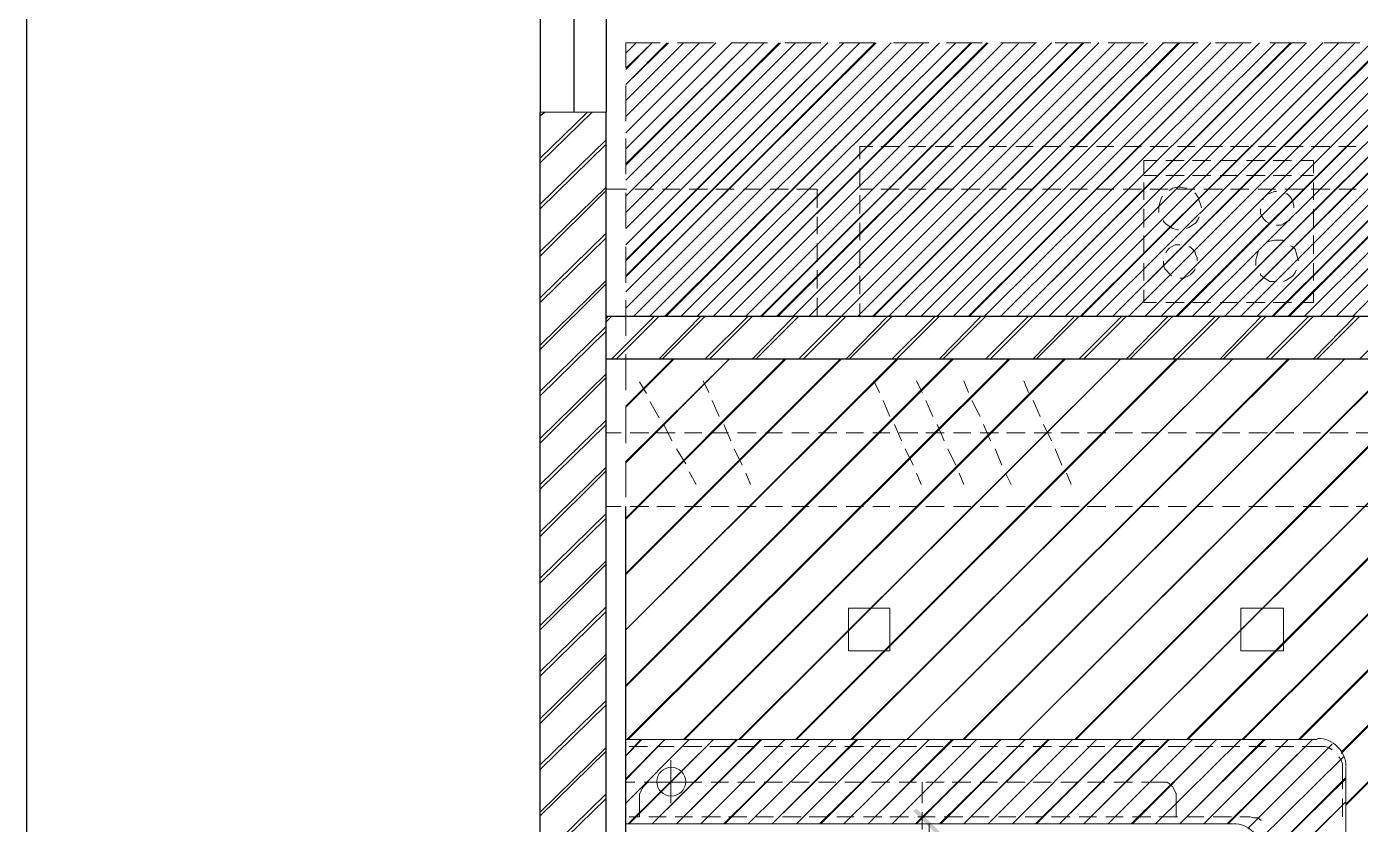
# Model space of a CAD drawing. Header units: millimetres. Extents: x 68955 to 118645, y -193284 to 16474.
# Drawn here: x 78232 to 82954, y -122142 to -119316 of the extents above; entities that cross this region are included whole.
import ezdxf

# ---------------------------------------------------------------- set-up
doc = ezdxf.new("R2010")
doc.units = ezdxf.units.MM
for name, color, linetype, true_color in [('PDF7_0', 7, 'Continuous', 0x535353), ('PDF7_celling', 7, 'Continuous', 0x00cc70), ('PDF7_coloum', 7, 'Continuous', 0x767676), ('PDF7_dotted line', 7, 'Continuous', 0x535353), ('PDF7_furniture', 7, 'Continuous', 0xab5246), ('PDF7_light', 7, 'Continuous', 0xff8e53), ('PDF7_plan', 7, 'Continuous', 0x989898), ('PDF7_window', 7, 'Continuous', 0x535353)]:
    doc.layers.add(name, color=color, linetype=linetype, true_color=true_color)

msp = doc.modelspace()

# ---------------------------------------------------------------- hatches: boundary and pattern name
at = {"layer": 'PDF7_0', "transparency": 33554559}
msp.add_hatch(color=256, dxfattribs=at).paths.add_polyline_path([(81472.705, -122197.265), (81480.877, -122185.006), (81382.807, -122086.936), (81370.548, -122095.109)])

# ---------------------------------------------------------------- linework, layer by layer
at = {"layer": 'PDF7_0', "color": 7, "lineweight": 25}
msp.add_lwpolyline([(78232.3, -111605.675), (97000.499, -111605.675), (97000.499, -128432.9), (78232.3, -128432.9)], close=True, dxfattribs=at)
at = {"layer": 'PDF7_celling', "color": 132, "lineweight": 13, "true_color": 0x32c7d3}
for points in [[(80389.846, -119373.658), (80353.069, -119410.435)], [(80557.382, -119373.658), (80353.069, -119577.972)], [(80614.59, -119373.658), (80353.069, -119635.179)], [(80671.798, -119373.658), (80353.069, -119692.387)], [(80729.005, -119373.658), (80353.069, -119749.595)], [(80843.421, -119373.658), (80353.069, -119859.924)], [(80953.75, -119373.658), (80353.069, -119974.339)], [(81010.957, -119373.658), (80353.069, -120031.547)], [(81068.165, -119373.658), (80353.069, -120088.754)], [(81292.909, -119373.658), (80353.069, -120313.499)], [(81350.117, -119373.658), (80381.673, -120342.102)], [(81407.325, -119373.658), (80438.881, -120342.102)], [(81521.74, -119373.658), (80549.21, -120342.102)], [(81689.277, -119373.658), (80720.833, -120342.102)], [(81746.484, -119373.658), (80778.041, -120342.102)], [(81918.107, -119373.658), (80945.577, -120342.102)], [(82028.437, -119373.658), (81059.993, -120342.102)], [(82085.644, -119373.658), (81117.2, -120342.102)], [(82142.852, -119373.658), (81174.408, -120342.102)], [(82257.267, -119373.658), (81284.737, -120342.102)], [(82367.596, -119373.658), (81399.152, -120342.102)], [(82424.804, -119373.658), (81456.36, -120342.102)], [(82482.012, -119373.658), (81513.568, -120342.102)], [(82596.427, -119373.658), (81623.897, -120342.102)], [(82653.635, -119373.658), (81681.104, -120342.102)], [(82763.964, -119373.658), (81795.52, -120342.102)], [(82821.171, -119373.658), (81852.727, -120342.102)], [(82878.379, -119373.658), (81909.935, -120342.102)], [(82992.794, -119373.658), (82020.264, -120342.102)], [(83103.123, -119373.658), (82134.679, -120342.102)], [(83160.331, -119373.658), (82191.887, -120342.102)], [(83217.539, -119373.658), (82249.095, -120342.102)], [(83331.954, -119373.658), (82359.424, -120342.102)], [(83499.491, -119373.658), (82531.047, -120342.102)], [(83556.698, -119373.658), (82588.254, -120342.102)], [(83728.321, -119373.658), (82755.791, -120342.102)], [(83838.65, -119373.658), (82870.206, -120342.102)], [(83895.858, -119373.658), (82927.414, -120342.102)]]:
    msp.add_lwpolyline(points, close=True, dxfattribs=at)
for points in [[(80353.069, -119463.556), (80447.053, -119373.658), (80353.069, -119467.642)], [(80504.261, -119373.658), (80353.069, -119520.764), (80500.175, -119373.658)], [(80353.069, -119802.716), (80786.213, -119373.658), (80353.069, -119806.802)], [(80900.628, -119373.658), (80353.069, -119917.131), (80896.542, -119373.658)], [(80353.069, -120141.876), (81125.373, -119373.658), (80353.069, -120145.962)], [(80353.069, -120199.083), (81182.58, -119373.658), (80353.069, -120203.17)], [(81239.788, -119373.658), (80353.069, -120256.291), (81235.702, -119373.658)], [(80492.002, -120342.102), (81464.532, -119373.658), (80496.088, -120342.102)], [(81578.948, -119373.658), (80606.418, -120342.102), (81574.862, -119373.658)], [(81636.155, -119373.658), (80663.625, -120342.102), (81632.069, -119373.658)], [(80831.162, -120342.102), (81803.692, -119373.658), (80835.248, -120342.102)], [(80888.37, -120342.102), (81860.9, -119373.658), (80892.456, -120342.102)], [(81975.315, -119373.658), (81002.785, -120342.102), (81971.229, -119373.658)], [(81227.529, -120342.102), (82200.06, -119373.658), (81231.616, -120342.102)], [(82314.475, -119373.658), (81341.945, -120342.102), (82310.389, -119373.658)], [(81566.689, -120342.102), (82539.219, -119373.658), (81570.775, -120342.102)], [(82710.842, -119373.658), (81738.312, -120342.102), (82706.756, -119373.658)], [(81963.056, -120342.102), (82935.587, -119373.658), (81967.143, -120342.102)], [(83050.002, -119373.658), (82077.472, -120342.102), (83045.916, -119373.658)], [(82302.216, -120342.102), (83274.746, -119373.658), (82306.302, -120342.102)], [(83389.162, -119373.658), (82416.631, -120342.102), (83385.075, -119373.658)], [(83446.369, -119373.658), (82473.839, -120342.102), (83442.283, -119373.658)], [(82641.376, -120342.102), (83613.906, -119373.658), (82645.462, -120342.102)], [(82698.583, -120342.102), (83671.114, -119373.658), (82702.67, -120342.102)], [(83785.529, -119373.658), (82812.999, -120342.102), (83781.443, -119373.658)]]:
    msp.add_lwpolyline(points, dxfattribs=at)
at = {"layer": 'PDF7_celling', "lineweight": 13}
for points in [[(80353.069, -120660.831), (80520.606, -120493.294)], [(80353.069, -120856.971), (80720.833, -120493.294), (80353.069, -120861.058)], [(80353.069, -121057.198), (80916.973, -120493.294)], [(80353.069, -121253.339), (81113.114, -120493.294)], [(81317.427, -120493.294), (80353.069, -121453.566), (81313.341, -120493.294)], [(80353.069, -121649.706), (81509.481, -120493.294)], [(80353.069, -120664.917), (80524.692, -120493.294)], [(80353.069, -121061.285), (80921.06, -120493.294)], [(80353.069, -121257.425), (81117.2, -120493.294)], [(80353.069, -121653.792), (81513.568, -120493.294)], [(80357.156, -121841.76), (81709.708, -120493.294)], [(80361.242, -121841.76), (81713.794, -120493.294)], [(80557.382, -121841.76), (81905.849, -120493.294)], [(80561.469, -121841.76), (81909.935, -120493.294)], [(80753.523, -121841.76), (82106.076, -120493.294), (80757.609, -121841.76)], [(80953.75, -121841.76), (82302.216, -120493.294)], [(80957.836, -121841.76), (82306.302, -120493.294)], [(81149.89, -121841.76), (82502.443, -120493.294), (81153.977, -121841.76)], [(82702.67, -120493.294), (81350.117, -121841.76), (82698.583, -120493.294)], [(81546.258, -121841.76), (82898.81, -120493.294), (81550.344, -121841.76)], [(83099.037, -120493.294), (81746.484, -121841.76), (83094.951, -120493.294)], [(81942.625, -121841.76), (83291.091, -120493.294)], [(81946.711, -121841.76), (83295.178, -120493.294)], [(83495.404, -120493.294), (82142.852, -121841.76), (83491.318, -120493.294)], [(82338.992, -121841.76), (83687.459, -120493.294)], [(82343.079, -121841.76), (83691.545, -120493.294)], [(82535.133, -121841.76), (83887.686, -120493.294)], [(82539.219, -121841.76), (83891.772, -120493.294)], [(82735.36, -121841.76), (84083.826, -120493.294)], [(82739.446, -121841.76), (84087.912, -120493.294)], [(82886.551, -121886.709), (84284.053, -120493.294), (82886.551, -121890.796)], [(82902.897, -122070.591), (84480.194, -120493.294)], [(82902.897, -122074.677), (84484.28, -120493.294), (85383.257, -120493.294)], [(80353.069, -121841.76), (82800.74, -121841.76)], [(82902.897, -123839.942), (82902.897, -121939.831)], [(80353.069, -122140.058), (82502.443, -122140.058)]]:
    msp.add_lwpolyline(points, dxfattribs=at)
at = {"layer": 'PDF7_celling', "color": 61, "lineweight": 13, "true_color": 0xd3e47f}
for points in [[(80410.277, -121841.76), (80353.069, -121898.968), (80406.191, -121841.76)], [(80353.069, -121980.693), (80492.002, -121841.76), (80353.069, -121984.78)], [(80361.242, -122140.058), (80663.625, -121841.76), (80365.328, -122140.058)], [(80749.437, -121841.76), (80447.053, -122140.058), (80745.35, -121841.76)], [(80835.248, -121841.76), (80532.865, -122140.058), (80831.162, -121841.76)], [(80700.402, -122140.058), (81002.785, -121841.76), (80704.488, -122140.058)], [(81174.408, -121841.76), (80872.025, -122140.058), (81170.322, -121841.76)], [(81039.561, -122140.058), (81341.945, -121841.76), (81043.648, -122140.058)], [(81513.568, -121841.76), (81211.184, -122140.058), (81509.481, -121841.76)], [(81378.721, -122140.058), (81681.104, -121841.76), (81382.807, -122140.058)], [(81464.532, -122140.058), (81766.916, -121841.76), (81468.619, -122140.058)], [(81852.727, -121841.76), (81550.344, -122140.058), (81848.641, -121841.76)], [(81803.692, -122140.058), (82106.076, -121841.76), (81807.778, -122140.058)], [(82191.887, -121841.76), (81889.504, -122140.058), (82187.801, -121841.76)], [(82277.699, -121841.76), (81975.315, -122140.058), (82273.612, -121841.76)], [(82142.852, -122140.058), (82445.235, -121841.76), (82146.938, -122140.058)], [(82616.858, -121841.76), (82314.475, -122140.058), (82612.772, -121841.76)], [(82482.012, -122140.058), (82784.395, -121841.76), (82486.098, -122140.058)], [(82902.897, -121980.693), (82600.513, -122278.99), (82902.897, -121976.607)], [(82600.513, -122360.716), (82902.897, -122062.419), (82600.513, -122364.802)]]:
    msp.add_lwpolyline(points, dxfattribs=at)
for points in [[(80577.814, -121841.76), (80353.069, -122066.505)], [(80916.973, -121841.76), (80618.676, -122140.058)], [(81088.596, -121841.76), (80786.213, -122140.058)], [(81256.133, -121841.76), (80957.836, -122140.058)], [(81427.756, -121841.76), (81125.373, -122140.058)], [(81595.293, -121841.76), (81296.996, -122140.058)], [(81934.453, -121841.76), (81636.155, -122140.058)], [(82020.264, -121841.76), (81721.967, -122140.058)], [(82359.424, -121841.76), (82061.127, -122140.058)], [(82531.047, -121841.76), (82228.663, -122140.058)], [(82698.583, -121841.76), (82400.286, -122140.058)], [(82853.861, -121858.106), (82555.564, -122156.403)], [(82894.724, -121903.054), (82592.341, -122201.351)]]:
    msp.add_lwpolyline(points, close=True, dxfattribs=at)
at = {"layer": 'PDF7_celling', "lineweight": 13}
for centre in [(82802.783, -121937.787), (82504.486, -122240.171)]:
    msp.add_arc(centre, 100.113, 359.999899, 90.000101, dxfattribs=at)
at = {"layer": 'PDF7_coloum', "lineweight": 25}
for points in [[(80050.686, -119782.285), (80218.223, -119618.834)], [(80050.686, -119631.093), (80067.031, -119618.834)], [(80050.686, -119798.63), (80234.568, -119618.834)], [(80050.686, -119945.735), (80283.603, -119716.904)], [(80050.686, -119962.08), (80283.603, -119733.249)], [(80050.686, -120113.272), (80283.603, -119884.441)], [(80050.686, -120129.617), (80283.603, -119896.7)], [(80050.686, -120276.722), (80283.603, -120047.892)], [(80050.686, -120293.067), (80283.603, -120064.237)], [(80050.686, -120444.259), (80283.603, -120215.428)], [(80050.686, -120460.604), (80283.603, -120227.687)], [(80283.603, -120350.275), (80291.775, -120342.102)], [(80283.603, -120362.534), (80304.034, -120342.102)], [(80304.034, -120493.294), (80455.226, -120342.102)], [(80320.379, -120493.294), (80471.571, -120342.102)], [(80471.571, -120493.294), (80618.676, -120342.102)], [(80483.83, -120493.294), (80635.021, -120342.102)], [(80635.021, -120493.294), (80786.213, -120342.102)], [(80651.366, -120493.294), (80802.558, -120342.102)], [(80802.558, -120493.294), (80949.663, -120342.102)], [(80814.817, -120493.294), (80966.009, -120342.102)], [(80966.009, -120493.294), (81117.2, -120342.102)], [(80982.354, -120493.294), (81133.545, -120342.102)], [(81133.545, -120493.294), (81280.651, -120342.102)], [(81145.804, -120493.294), (81296.996, -120342.102)], [(81296.996, -120493.294), (81448.187, -120342.102)], [(81313.341, -120493.294), (81464.532, -120342.102)], [(81464.532, -120493.294), (81611.638, -120342.102)], [(81476.791, -120493.294), (81627.983, -120342.102)], [(81627.983, -120493.294), (81779.175, -120342.102)], [(81644.328, -120493.294), (81795.52, -120342.102)], [(81795.52, -120493.294), (81942.625, -120342.102)], [(81807.778, -120493.294), (81958.97, -120342.102)], [(81958.97, -120493.294), (82110.162, -120342.102)], [(81975.315, -120493.294), (82126.507, -120342.102)], [(82126.507, -120493.294), (82273.612, -120342.102)], [(82138.766, -120493.294), (82289.957, -120342.102)], [(82289.957, -120493.294), (82441.149, -120342.102)], [(82306.302, -120493.294), (82457.494, -120342.102)], [(82457.494, -120493.294), (82604.599, -120342.102)], [(82469.753, -120493.294), (82620.944, -120342.102)], [(82620.944, -120493.294), (82772.136, -120342.102)], [(82637.29, -120493.294), (82788.481, -120342.102)], [(82788.481, -120493.294), (82935.587, -120342.102)], [(82800.74, -120493.294), (82951.932, -120342.102)], [(82951.932, -120493.294), (83103.123, -120342.102)], [(80050.686, -120607.709), (80283.603, -120378.879)], [(80050.686, -120624.055), (80283.603, -120395.224)], [(80050.686, -120775.246), (80283.603, -120546.416)], [(80050.686, -120791.591), (80283.603, -120558.674)], [(80050.686, -120938.697), (80283.603, -120709.866)], [(80050.686, -120955.042), (80283.603, -120726.211)], [(80050.686, -121106.233), (80283.603, -120877.403)], [(80050.686, -121122.578), (80283.603, -120889.662)], [(80050.686, -121269.684), (80283.603, -121040.853)], [(80050.686, -121286.029), (80283.603, -121057.198)], [(80050.686, -121437.221), (80283.603, -121208.39)], [(80050.686, -121453.566), (80283.603, -121220.649)], [(80050.686, -121600.671), (80283.603, -121371.84)], [(80050.686, -121617.016), (80283.603, -121388.185)], [(80050.686, -121768.208), (80283.603, -121539.377)], [(80050.686, -121784.553), (80283.603, -121551.636)], [(80050.686, -121931.658), (80283.603, -121702.828)], [(80050.686, -121948.003), (80283.603, -121719.173)], [(80050.686, -122099.195), (80283.603, -121870.364)], [(80050.686, -122111.454), (80283.603, -121882.623)], [(80050.686, -122262.645), (80283.603, -122033.815)], [(80050.686, -122278.99), (80283.603, -122050.16)]]:
    msp.add_lwpolyline(points, dxfattribs=at)
at = {"layer": 'PDF7_dotted line', "lineweight": 20}
for points in [[(80475.657, -119373.658), (80353.069, -119373.658), (80353.069, -119459.47)], [(80663.625, -119373.658), (80536.951, -119373.658)], [(80855.679, -119373.658), (80729.005, -119373.658)], [(81043.648, -119373.658), (80916.973, -119373.658)], [(81235.702, -119373.658), (81109.028, -119373.658)], [(81427.756, -119373.658), (81301.082, -119373.658)], [(81615.724, -119373.658), (81489.05, -119373.658)], [(81807.778, -119373.658), (81681.104, -119373.658)], [(81999.833, -119373.658), (81873.159, -119373.658)], [(82187.801, -119373.658), (82061.127, -119373.658)], [(82379.855, -119373.658), (82253.181, -119373.658)], [(82567.823, -119373.658), (82441.149, -119373.658)], [(82759.877, -119373.658), (82633.203, -119373.658)], [(82951.932, -119373.658), (82825.258, -119373.658)], [(80353.069, -119524.85), (80353.069, -119651.524)], [(80353.069, -119712.818), (80353.069, -119839.492)], [(80353.069, -119904.872), (80353.069, -120031.547)], [(80353.069, -120096.927), (80353.069, -120223.601)], [(80353.069, -120284.895), (80353.069, -120411.569)], [(80353.069, -120476.949), (80353.069, -120603.623)], [(80353.069, -120664.917), (80353.069, -120791.591)], [(80353.069, -120856.971), (80353.069, -120983.646)], [(80353.069, -121049.026), (80353.069, -121175.7)], [(80353.069, -121236.994), (80353.069, -121363.668)], [(80353.069, -121429.048), (80353.069, -121555.722)], [(80353.069, -121617.016), (80353.069, -121747.776)], [(80353.069, -121809.07), (80353.069, -121935.744)], [(80353.069, -122001.125), (80353.069, -122127.799)]]:
    msp.add_lwpolyline(points, dxfattribs=at)
at = {"layer": 'PDF7_dotted line', "color": 15, "lineweight": 20, "true_color": 0xab5246}
for points in [[(81182.58, -119892.614), (81227.529, -119892.614)], [(81256.133, -119892.614), (81321.513, -119892.614)], [(81354.203, -119892.614), (81415.497, -119892.614)], [(81448.187, -119892.614), (81513.568, -119892.614)], [(81542.171, -119892.614), (81607.552, -119892.614)], [(81640.242, -119892.614), (81701.536, -119892.614)], [(81734.226, -119892.614), (81795.52, -119892.614)], [(81828.21, -119892.614), (81893.59, -119892.614)], [(81926.28, -119892.614), (81987.574, -119892.614)], [(82020.264, -119892.614), (82081.558, -119892.614)], [(82114.248, -119892.614), (82179.628, -119892.614)], [(82208.232, -119892.614), (82273.612, -119892.614)], [(82306.302, -119892.614), (82367.596, -119892.614)], [(82400.286, -119892.614), (82465.667, -119892.614)], [(82494.27, -119892.614), (82559.651, -119892.614)], [(82592.341, -119892.614), (82653.635, -119892.614)], [(82686.325, -119892.614), (82751.705, -119892.614)], [(82780.309, -119892.614), (82845.689, -119892.614)], [(82878.379, -119892.614), (82939.673, -119892.614)]]:
    msp.add_lwpolyline(points, dxfattribs=at)
at = {"layer": 'PDF7_furniture', "color": 251, "lineweight": 20, "true_color": 0x535353}
for points in [[(80283.603, -119618.834), (80050.686, -119618.834)], [(81427.756, -122140.058), (81427.756, -122242.214), (81427.756, -122765.256)]]:
    msp.add_lwpolyline(points, dxfattribs=at)
at = {"layer": 'PDF7_furniture', "lineweight": 20}
for points in [[(81182.58, -119786.371), (81182.58, -119741.422), (81227.529, -119741.422)], [(81256.133, -119741.422), (81321.513, -119741.422)], [(81354.203, -119741.422), (81415.497, -119741.422)], [(81448.187, -119741.422), (81513.568, -119741.422)], [(81542.171, -119741.422), (81607.552, -119741.422)], [(81640.242, -119741.422), (81701.536, -119741.422)], [(81734.226, -119741.422), (81795.52, -119741.422)], [(81828.21, -119741.422), (81893.59, -119741.422)], [(81926.28, -119741.422), (81987.574, -119741.422)], [(82020.264, -119741.422), (82081.558, -119741.422)], [(82114.248, -119741.422), (82179.628, -119741.422)], [(82208.232, -119741.422), (82273.612, -119741.422)], [(82306.302, -119741.422), (82367.596, -119741.422)], [(82400.286, -119741.422), (82465.667, -119741.422)], [(82494.27, -119741.422), (82559.651, -119741.422)], [(82592.341, -119741.422), (82653.635, -119741.422)], [(82686.325, -119741.422), (82751.705, -119741.422)], [(82780.309, -119741.422), (82845.689, -119741.422)], [(82878.379, -119741.422), (82939.673, -119741.422)], [(81182.58, -119819.061), (81182.58, -119884.441)], [(82187.801, -119835.406), (82187.801, -119790.457), (82232.75, -119790.457)], [(82265.44, -119790.457), (82330.82, -119790.457)], [(82359.424, -119790.457), (82424.804, -119790.457)], [(82457.494, -119790.457), (82518.788, -119790.457)], [(82551.478, -119790.457), (82616.858, -119790.457)], [(82645.462, -119790.457), (82710.842, -119790.457)], [(82743.532, -119790.457), (82788.481, -119790.457), (82788.481, -119835.406)], [(82187.801, -119843.579), (82232.75, -119843.579)], [(82187.801, -119929.39), (82187.801, -119868.096)], [(82265.44, -119843.579), (82330.82, -119843.579)], [(82359.424, -119843.579), (82424.804, -119843.579)], [(82457.494, -119843.579), (82518.788, -119843.579)], [(82551.478, -119843.579), (82616.858, -119843.579)], [(82645.462, -119843.579), (82710.842, -119843.579)], [(82743.532, -119843.579), (82788.481, -119843.579)], [(82788.481, -119868.096), (82788.481, -119929.39)], [(80283.603, -119957.994), (80283.603, -119892.614), (80357.156, -119892.614)], [(80385.759, -119892.614), (80451.14, -119892.614)], [(80483.83, -119892.614), (80545.124, -119892.614)], [(80577.814, -119892.614), (80643.194, -119892.614)], [(80671.798, -119892.614), (80737.178, -119892.614)], [(80769.868, -119892.614), (80831.162, -119892.614)], [(80863.852, -119892.614), (80929.232, -119892.614)], [(80957.836, -119892.614), (81031.389, -119892.614), (81031.389, -119957.994)], [(81182.58, -119913.045), (81182.58, -119978.425)], [(82253.181, -119917.131), (82249.095, -119925.304), (82245.008, -119937.563), (82240.922, -119953.908), (82240.922, -119966.166), (82240.922, -119974.339)], [(82338.992, -119888.527), (82334.906, -119888.527), (82318.561, -119884.441), (82306.302, -119884.441), (82289.957, -119888.527), (82277.699, -119896.7)], [(82392.114, -119957.994), (82388.028, -119945.735), (82383.941, -119933.476), (82379.855, -119921.218), (82371.683, -119908.959), (82367.596, -119904.872)], [(82657.721, -119900.786), (82649.548, -119900.786), (82637.29, -119904.872), (82629.117, -119908.959), (82620.944, -119913.045), (82612.772, -119921.218), (82608.686, -119929.39)], [(82719.015, -119957.994), (82719.015, -119949.821), (82714.928, -119937.563), (82710.842, -119925.304), (82702.67, -119917.131), (82694.497, -119908.959), (82690.411, -119908.959)], [(82187.801, -120027.46), (82187.801, -119962.08)], [(82600.513, -119962.08), (82600.513, -119966.166), (82600.513, -119978.425), (82604.599, -119986.598), (82612.772, -119998.856), (82620.944, -120007.029), (82629.117, -120011.115)], [(82788.481, -119962.08), (82788.481, -120027.46)], [(80283.603, -120051.978), (80283.603, -119990.684)], [(81031.389, -119990.684), (81031.389, -120051.978)], [(81182.58, -120011.115), (81182.58, -120072.409)], [(82257.267, -120002.943), (82257.267, -120007.029), (82265.44, -120015.202), (82277.699, -120023.374), (82289.957, -120031.547), (82306.302, -120035.633), (82310.389, -120035.633)], [(82338.992, -120031.547), (82347.165, -120027.46), (82359.424, -120019.288), (82371.683, -120011.115), (82379.855, -119998.856), (82383.941, -119990.684)], [(82657.721, -120019.288), (82661.807, -120019.288), (82674.066, -120019.288), (82682.238, -120015.202), (82694.497, -120007.029), (82702.67, -120002.943), (82710.842, -119990.684)], [(82187.801, -120121.444), (82187.801, -120056.064)], [(82788.481, -120056.064), (82788.481, -120121.444)], [(80283.603, -120150.048), (80283.603, -120084.668)], [(81031.389, -120084.668), (81031.389, -120150.048)], [(81182.58, -120105.099), (81182.58, -120170.479)], [(82314.475, -120088.754), (82306.302, -120088.754), (82298.13, -120088.754), (82285.871, -120096.927), (82277.699, -120101.013), (82269.526, -120109.186), (82265.44, -120117.358)], [(82375.769, -120145.962), (82375.769, -120133.703), (82371.683, -120125.531), (82367.596, -120113.272), (82359.424, -120105.099), (82351.251, -120096.927), (82347.165, -120096.927)], [(82596.427, -120105.099), (82592.341, -120113.272), (82588.254, -120125.531), (82584.168, -120141.876), (82584.168, -120154.134), (82584.168, -120162.307)], [(82682.238, -120076.495), (82678.152, -120072.409), (82661.807, -120072.409), (82649.548, -120072.409), (82633.203, -120076.495), (82620.944, -120080.582)], [(82735.36, -120145.962), (82731.274, -120133.703), (82727.187, -120117.358), (82723.101, -120105.099), (82714.928, -120096.927), (82706.756, -120092.841)], [(82187.801, -120215.428), (82187.801, -120154.134)], [(82257.267, -120145.962), (82257.267, -120154.134), (82257.267, -120162.307), (82261.353, -120174.566), (82269.526, -120182.738), (82277.699, -120190.911), (82285.871, -120199.083)], [(82788.481, -120154.134), (82788.481, -120215.428)], [(80283.603, -120244.032), (80283.603, -120178.652)], [(81031.389, -120178.652), (81031.389, -120244.032)], [(81182.58, -120199.083), (81182.58, -120264.463)], [(82314.475, -120207.256), (82318.561, -120207.256), (82330.82, -120207.256), (82338.992, -120203.17), (82351.251, -120194.997), (82359.424, -120186.825), (82367.596, -120178.652), (82367.596, -120174.566)], [(82600.513, -120190.911), (82600.513, -120194.997), (82608.686, -120203.17), (82620.944, -120211.342), (82633.203, -120219.515), (82649.548, -120219.515)], [(82682.238, -120219.515), (82690.411, -120215.428), (82702.67, -120207.256), (82714.928, -120199.083), (82723.101, -120186.825), (82727.187, -120178.652)], [(82232.75, -120293.067), (82187.801, -120293.067), (82187.801, -120248.118)], [(82788.481, -120248.118), (82788.481, -120293.067), (82743.532, -120293.067)], [(80357.156, -120342.102), (80283.603, -120342.102), (80283.603, -120276.722)], [(81031.389, -120276.722), (81031.389, -120342.102), (80957.836, -120342.102)], [(81182.58, -120297.154), (81182.58, -120342.102)], [(82330.82, -120293.067), (82265.44, -120293.067)], [(82424.804, -120293.067), (82359.424, -120293.067)], [(82518.788, -120293.067), (82457.494, -120293.067)], [(82616.858, -120293.067), (82551.478, -120293.067)], [(82710.842, -120293.067), (82645.462, -120293.067)], [(80451.14, -120342.102), (80385.759, -120342.102)], [(80545.124, -120342.102), (80483.83, -120342.102)], [(80643.194, -120342.102), (80577.814, -120342.102)], [(80737.178, -120342.102), (80671.798, -120342.102)], [(80831.162, -120342.102), (80769.868, -120342.102)], [(80929.232, -120342.102), (80863.852, -120342.102)], [(80402.104, -120575.019), (80426.622, -120615.882)], [(80626.849, -120570.933), (80647.28, -120611.796)], [(81231.616, -120570.933), (81252.047, -120611.796)], [(81382.807, -120570.933), (81403.239, -120611.796)], [(81550.344, -120570.933), (81566.689, -120611.796)], [(81762.83, -120570.933), (81779.175, -120611.796)], [(80438.881, -120644.486), (80471.571, -120701.693)], [(80659.539, -120640.4), (80684.056, -120697.607)], [(81264.306, -120640.4), (81288.823, -120697.607)], [(81415.497, -120640.4), (81440.015, -120697.607)], [(81578.948, -120640.4), (81607.552, -120697.607)], [(81795.52, -120640.4), (81820.037, -120697.607)], [(80487.916, -120726.211), (80516.52, -120783.419)], [(80700.402, -120726.211), (80724.919, -120783.419)], [(81305.168, -120726.211), (81329.686, -120783.419)], [(81456.36, -120726.211), (81480.877, -120783.419)], [(81619.81, -120726.211), (81644.328, -120783.419)], [(81832.296, -120726.211), (81860.9, -120783.419)], [(80336.724, -120754.815), (80283.603, -120754.815)], [(80434.795, -120754.815), (80369.414, -120754.815)], [(80528.779, -120754.815), (80463.398, -120754.815)], [(80622.763, -120754.815), (80561.469, -120754.815)], [(80716.747, -120754.815), (80655.453, -120754.815)], [(80814.817, -120754.815), (80749.437, -120754.815)], [(80908.801, -120754.815), (80847.507, -120754.815)], [(81002.785, -120754.815), (80941.491, -120754.815)], [(81100.855, -120754.815), (81035.475, -120754.815)], [(81194.839, -120754.815), (81133.545, -120754.815)], [(81288.823, -120754.815), (81227.529, -120754.815)], [(81386.893, -120754.815), (81321.513, -120754.815)], [(81480.877, -120754.815), (81415.497, -120754.815)], [(81574.862, -120754.815), (81513.568, -120754.815)], [(81672.932, -120754.815), (81607.552, -120754.815)], [(81766.916, -120754.815), (81701.536, -120754.815)], [(81860.9, -120754.815), (81799.606, -120754.815)], [(81958.97, -120754.815), (81893.59, -120754.815)], [(82052.954, -120754.815), (81987.574, -120754.815)], [(82146.938, -120754.815), (82085.644, -120754.815)], [(82240.922, -120754.815), (82179.628, -120754.815)], [(82338.992, -120754.815), (82273.612, -120754.815)], [(82432.976, -120754.815), (82371.683, -120754.815)], [(82526.96, -120754.815), (82465.667, -120754.815)], [(82625.031, -120754.815), (82559.651, -120754.815)], [(82719.015, -120754.815), (82653.635, -120754.815)], [(82812.999, -120754.815), (82751.705, -120754.815)], [(82911.069, -120754.815), (82845.689, -120754.815)], [(83005.053, -120754.815), (82939.673, -120754.815)], [(80532.865, -120812.023), (80565.555, -120865.144)], [(80737.178, -120812.023), (80765.782, -120869.23)], [(81341.945, -120812.023), (81370.548, -120869.23)], [(81493.136, -120812.023), (81521.74, -120869.23)], [(81660.673, -120812.023), (81685.191, -120869.23)], [(81873.159, -120812.023), (81897.676, -120869.23)], [(80577.814, -120893.748), (80602.331, -120938.697)], [(80778.041, -120897.834), (80794.386, -120938.697)], [(81382.807, -120897.834), (81399.152, -120938.697)], [(81533.999, -120897.834), (81550.344, -120938.697)], [(81697.449, -120897.834), (81717.881, -120938.697)], [(81914.021, -120897.834), (81930.366, -120938.697)], [(80283.603, -121016.336), (80336.724, -121016.336)], [(80369.414, -121016.336), (80434.795, -121016.336)], [(80463.398, -121016.336), (80528.779, -121016.336)], [(80561.469, -121016.336), (80622.763, -121016.336)], [(80655.453, -121016.336), (80716.747, -121016.336)], [(80749.437, -121016.336), (80814.817, -121016.336)], [(80847.507, -121016.336), (80908.801, -121016.336)], [(80941.491, -121016.336), (81002.785, -121016.336)], [(81035.475, -121016.336), (81100.855, -121016.336)], [(81133.545, -121016.336), (81194.839, -121016.336)], [(81227.529, -121016.336), (81288.823, -121016.336)], [(81321.513, -121016.336), (81386.893, -121016.336)], [(81415.497, -121016.336), (81480.877, -121016.336)], [(81513.568, -121016.336), (81574.862, -121016.336)], [(81607.552, -121016.336), (81672.932, -121016.336)], [(81701.536, -121016.336), (81766.916, -121016.336)], [(81799.606, -121016.336), (81860.9, -121016.336)], [(81893.59, -121016.336), (81958.97, -121016.336)], [(81987.574, -121016.336), (82052.954, -121016.336)], [(82085.644, -121016.336), (82146.938, -121016.336)], [(82179.628, -121016.336), (82240.922, -121016.336)], [(82273.612, -121016.336), (82338.992, -121016.336)], [(82371.683, -121016.336), (82432.976, -121016.336)], [(82465.667, -121016.336), (82526.96, -121016.336)], [(82559.651, -121016.336), (82625.031, -121016.336)], [(82653.635, -121016.336), (82719.015, -121016.336)], [(82751.705, -121016.336), (82812.999, -121016.336)], [(82845.689, -121016.336), (82911.069, -121016.336)], [(82939.673, -121016.336), (83005.053, -121016.336)], [(80353.069, -121992.952), (80385.759, -121992.952)], [(80402.104, -122115.54), (80402.104, -122041.987), (80402.104, -122033.815), (80406.191, -122025.642), (80410.277, -122017.47), (80414.363, -122009.297), (80418.449, -122005.211), (80426.622, -121997.038), (80434.795, -121992.952), (80442.967, -121992.952), (80451.14, -121992.952), (80528.779, -121992.952)], [(80418.449, -121992.952), (80451.14, -121992.952)], [(80557.382, -121992.952), (80622.763, -121992.952)], [(80655.453, -121992.952), (80716.747, -121992.952)], [(80749.437, -121992.952), (80810.731, -121992.952)], [(80843.421, -121992.952), (80908.801, -121992.952)], [(80941.491, -121992.952), (81002.785, -121992.952)], [(81035.475, -121992.952), (81096.769, -121992.952)], [(81129.459, -121992.952), (81194.839, -121992.952)], [(81223.443, -121992.952), (81288.823, -121992.952)], [(81321.513, -121992.952), (81382.807, -121992.952)], [(81403.239, -121992.952), (81403.239, -122066.505)], [(81415.497, -121992.952), (81480.877, -121992.952)], [(81509.481, -121992.952), (81574.862, -121992.952)], [(81607.552, -121992.952), (81668.846, -121992.952)], [(81701.536, -121992.952), (81766.916, -121992.952)], [(81795.52, -121992.952), (81860.9, -121992.952)], [(81893.59, -121992.952), (81954.884, -121992.952)], [(81987.574, -121992.952), (82048.868, -121992.952)], [(82081.558, -121992.952), (82146.938, -121992.952)], [(82179.628, -121992.952), (82253.181, -121992.952), (82261.353, -121992.952), (82269.526, -121992.952), (82277.699, -121997.038), (82285.871, -122005.211), (82289.957, -122009.297), (82294.044, -122017.47), (82298.13, -122025.642), (82302.216, -122033.815), (82302.216, -122041.987), (82302.216, -122115.54)], [(81403.239, -122099.195), (81403.239, -122160.489)]]:
    msp.add_lwpolyline(points, dxfattribs=at)
at = {"layer": 'PDF7_light', "lineweight": 13}
for points in [[(81141.718, -121527.118), (81288.823, -121527.118), (81288.823, -121375.927), (81141.718, -121375.927)], [(82531.047, -121527.118), (82682.238, -121527.118), (82682.238, -121375.927), (82531.047, -121375.927)]]:
    msp.add_lwpolyline(points, close=True, dxfattribs=at)
for points in [[(80365.328, -121866.278), (80430.708, -121866.278)], [(80463.398, -121866.278), (80524.692, -121866.278)], [(80557.382, -121866.278), (80622.763, -121866.278)], [(80651.366, -121866.278), (80716.747, -121866.278)], [(80749.437, -121866.278), (80810.731, -121866.278)], [(80843.421, -121866.278), (80908.801, -121866.278)], [(80937.405, -121866.278), (81002.785, -121866.278)], [(81035.475, -121866.278), (81096.769, -121866.278)], [(81129.459, -121866.278), (81194.839, -121866.278)], [(81223.443, -121866.278), (81288.823, -121866.278)], [(81321.513, -121866.278), (81382.807, -121866.278)], [(81415.497, -121866.278), (81476.791, -121866.278)], [(81509.481, -121866.278), (81574.862, -121866.278)], [(81607.552, -121866.278), (81668.846, -121866.278)], [(81701.536, -121866.278), (81762.83, -121866.278)], [(81795.52, -121866.278), (81860.9, -121866.278)], [(81889.504, -121866.278), (81954.884, -121866.278)], [(81987.574, -121866.278), (82048.868, -121866.278)], [(82081.558, -121866.278), (82146.938, -121866.278)], [(82175.542, -121866.278), (82240.922, -121866.278)], [(82273.612, -121866.278), (82334.906, -121866.278)], [(82367.596, -121866.278), (82432.976, -121866.278)], [(82461.58, -121866.278), (82526.96, -121866.278)], [(82559.651, -121866.278), (82620.944, -121866.278)], [(82653.635, -121866.278), (82719.015, -121866.278)], [(82747.619, -121866.278), (82812.999, -121866.278), (82829.344, -121866.278), (82841.603, -121870.364), (82853.861, -121878.537)], [(82890.638, -122017.47), (82890.638, -121939.831), (82890.638, -121927.572), (82886.551, -121915.313), (82878.379, -121903.054)], [(80512.433, -122066.505), (80512.433, -121915.313)], [(80434.795, -121992.952), (80585.986, -121992.952)], [(82890.638, -122115.54), (82890.638, -122050.16)], [(80365.328, -122115.54), (80402.104, -122115.54)], [(80434.795, -122115.54), (80496.088, -122115.54)], [(80528.779, -122115.54), (80590.072, -122115.54)], [(80622.763, -122115.54), (80688.143, -122115.54)], [(80716.747, -122115.54), (80782.127, -122115.54)], [(80814.817, -122115.54), (80876.111, -122115.54)], [(80908.801, -122115.54), (80974.181, -122115.54)], [(81002.785, -122115.54), (81068.165, -122115.54)], [(81100.855, -122115.54), (81162.149, -122115.54)], [(81194.839, -122115.54), (81260.219, -122115.54)], [(81288.823, -122115.54), (81354.203, -122115.54)], [(81386.893, -122115.54), (81448.187, -122115.54)], [(81480.877, -122115.54), (81546.258, -122115.54)], [(81574.862, -122115.54), (81640.242, -122115.54)], [(81672.932, -122115.54), (81734.226, -122115.54)], [(81766.916, -122115.54), (81828.21, -122115.54)], [(81860.9, -122115.54), (81926.28, -122115.54)], [(81958.97, -122115.54), (82020.264, -122115.54)], [(82052.954, -122115.54), (82114.248, -122115.54)], [(82146.938, -122115.54), (82212.318, -122115.54)], [(82240.922, -122115.54), (82306.302, -122115.54)], [(82338.992, -122115.54), (82400.286, -122115.54)], [(82432.976, -122115.54), (82498.357, -122115.54)], [(82526.96, -122115.54), (82563.737, -122115.54), (82575.996, -122119.626), (82592.341, -122119.626), (82600.513, -122127.799), (82604.599, -122127.799)]]:
    msp.add_lwpolyline(points, dxfattribs=at)
msp.add_circle((80514.477, -121990.909), 51.078, dxfattribs=at)
at = {"layer": 'PDF7_plan', "color": 251, "lineweight": 25, "true_color": 0x535353}
for points in [[(85383.257, -124620.418), (85383.257, -122152.316), (85530.363, -122152.316), (85530.363, -124620.418), (80050.686, -124620.418), (80050.686, -120493.294), (80050.686, -119618.834)], [(80283.603, -120493.294), (80283.603, -119618.834)], [(80283.603, -120342.102), (84484.28, -120342.102)], [(80283.603, -123423.144), (80283.603, -120493.294), (84484.28, -120493.294)], [(80353.069, -123423.144), (80353.069, -121016.336)], [(80353.069, -123790.907), (80353.069, -121992.952)]]:
    msp.add_lwpolyline(points, dxfattribs=at)
at = {"layer": 'PDF7_window', "lineweight": 25}
for points in [[(80050.686, -118715.77), (80050.686, -119618.834)], [(80169.188, -118715.77), (80169.188, -119618.834)], [(80283.603, -118715.77), (80283.603, -119618.834)]]:
    msp.add_lwpolyline(points, dxfattribs=at)

doc.saveas('drawing.dxf')
